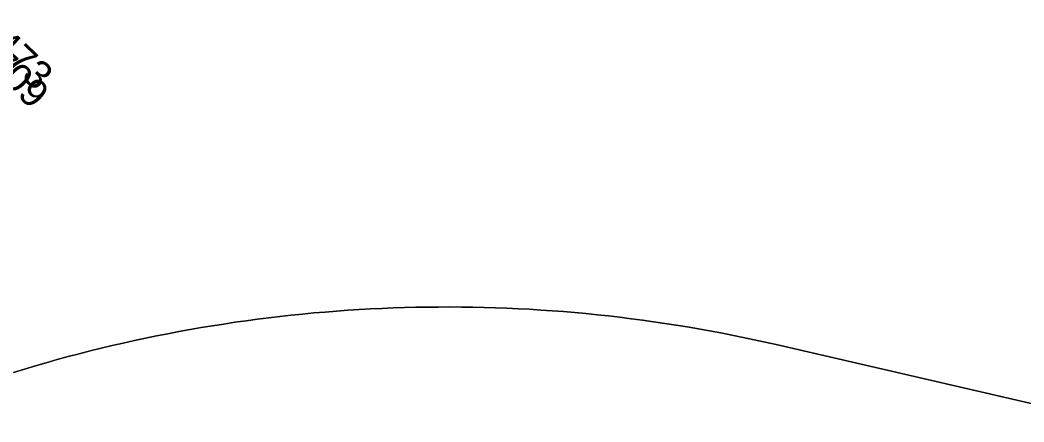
# Model space of a CAD drawing. Header units: metres. Extents: x 302931 to 308644, y 6253878 to 6257414.
# Drawn here: x 307155 to 307244.5, y 6254784.5 to 6254820.4 of the extents above; entities that cross this region are included whole.
import ezdxf
from ezdxf.enums import TextEntityAlignment as Align

# ---------------------------------------------------------------- set-up
doc = ezdxf.new("R2010")
doc.units = ezdxf.units.M
doc.layers.get('0').update_dxf_attribs({"color": 6})
doc.layers.add('Cadastre Land Parcels_SP_EXT', color=9, linetype='Continuous', lineweight=5)
doc.layers.add('Equip_SP_SL_EXT', color=7, linetype='Continuous')
doc.layers.add('SupportsUG_SP_LV_SL_EXT', color=7, linetype='Continuous')
doc.styles.add('COLUMN_LABEL', font='arial.ttf')
doc.styles.add('iecARIAL', font='arial.ttf', dxfattribs={"height": 2})
doc.styles.add('POLE_LABEL', font='arial.ttf')
doc.styles.get("Standard").update_dxf_attribs({"font": 'arial.ttf'})

# ---------------------------------------------------------------- blocks, each defined once
blk = doc.blocks.new('COLUMN_EXT')
blk.add_hatch(color=256).paths.add_polyline_path([(-1.485, 1.485), (-1.485, -1.485), (1.485, -1.485), (1.485, 1.485)])
blk.add_lwpolyline([(-1.485, -1.485), (1.485, -1.485), (1.485, 1.485), (-1.485, 1.485)], close=True)
for tag, height, style, flags, p in [('ASSET_NUM', 2.5, 'COLUMN_LABEL', 8, (2, 2)), ('STRUCTURE_PLANT_NUMBER', 0.2, 'POLE_LABEL', 9, (1.813, 0.031)), ('STREET_CODE', 0.2, 'COLUMN_LABEL', 9, (1.813, -0.2))]:
    blk.add_attdef(tag, text='', height=height, dxfattribs=dict(style=style, flags=flags)).set_placement(p, align=Align.MIDDLE_LEFT)
at = {"flags": 9}
for tag, p in [('OWNED_BY', (1.813, -0.6)), ('STATE', (1.813, -0.8)), ('COLUMN_TYPE', (1.813, -0.4)), ('STREETNAME', (1.813, -1.6)), ('SUBURB', (1.813, -1.8)), ('USAGE', (1.813, -1)), ('LEGEND', (1.813, -1.2)), ('LOCATION', (1.813, -1.4)), ('NOTES', (1.813, -2))]:
    blk.add_attdef(tag, text='', height=0.2, dxfattribs=at).set_placement(p, align=Align.MIDDLE_LEFT)
at = {"flags": 1}
blk.add_attdef('Z', (1.813, -2.351), '', height=0.2, dxfattribs=at)
blk = doc.blocks.new('SL_LANTERN_EXT')
at = {"lineweight": 40}
for p, q in [((0, 1.968), (0, 6.468)), ((-1.459, 5.676), (-1.061, 5.278)), ((1.458, 5.676), (1.06, 5.278)), ((-2.25, 4.218), (2.25, 4.218)), ((-1.459, 2.759), (-1.061, 3.157)), ((0, 0), (0, 2.721)), ((1.458, 2.759), (1.06, 3.157))]:
    blk.add_line(p, q, dxfattribs=at)
blk.add_circle((0, 4.218), 1.5, dxfattribs=at)
at = {"style": 'iecARIAL', "flags": 8}
blk.add_attdef('ASSET_NUM', (1.5, 1.5), '', height=2.5, dxfattribs=at)
for tag, p, height, flags in [('CONSTRUCTED_VOLTAGE', (0.981, -0.653), 0.2, 9), ('CONTROL_TYPE', (0.981, -0.853), 0.2, 9), ('LANTERN_PURPOSE', (0.981, -1.053), 0.2, 9), ('LNUMBER', (2.181, -3.253), 2.5, 8), ('OPERATING_VOLTAGE', (0.981, -1.653), 0.2, 9), ('ORIENTATION', (0.981, -1.853), 0.2, 9), ('LANTERN_TYPE', (0.981, -1.253), 0.2, 9), ('NO_PHASES', (0.981, -1.453), 0.2, 9), ('OWNED_BY', (0.981, -2.053), 0.2, 9), ('STATE', (0.981, -2.253), 0.2, 9), ('CEXIST', (0.981, -2.653), 0.2, 9), ('CNEW', (0.981, -2.853), 0.2, 9), ('USAGE', (0.981, -2.453), 0.2, 9), ('CNUMBER', (0.981, -3.053), 0.2, 9), ('CREMOVE', (0.981, -3.253), 0.2, 9), ('CREPLACE', (0.981, -3.453), 0.2, 9), ('LKINGHEIGHT', (0.981, -3.653), 0.2, 9), ('LBRACKET', (0.981, -3.853), 0.2, 9), ('LBRACKETVOCAB', (0.981, -4.053), 0.2, 9), ('LCATEGORY', (0.981, -4.253), 0.2, 9), ('LCHARGE1', (0.981, -4.453), 0.2, 9), ('LCHARGE1PERCENT', (0.981, -4.653), 0.2, 9), ('LCHARGE2', (0.981, -4.853), 0.2, 9), ('LCHARGE2PERCENT', (0.981, -5.053), 0.2, 9), ('LCHARGE3', (0.981, -5.253), 0.2, 9), ('LCHARGE3PERCENT', (0.981, -5.453), 0.2, 9), ('LEXIST', (0.981, -5.653), 0.2, 9), ('LLAMP', (0.981, -5.853), 0.2, 9), ('LLAMPVOCAB', (0.981, -6.053), 0.2, 9), ('LMAST', (0.981, -6.253), 0.2, 9), ('LMASTVOCAB', (0.981, -6.453), 0.2, 9), ('LNEW', (0.981, -6.653), 0.2, 9), ('LANTNUMBER', (0.981, -6.853), 0.2, 9), ('LOUTREACH', (0.981, -7.253), 0.2, 9), ('LOUTREACHVOCAB', (0.981, -7.453), 0.2, 9), ('LRATECODE', (0.981, -7.653), 0.2, 9), ('LREMOVE', (0.981, -7.853), 0.2, 9), ('LREPLACE', (0.981, -8.053), 0.2, 9), ('LTYPE', (0.981, -8.253), 0.2, 9), ('LTYPEVOCAB', (0.981, -8.453), 0.2, 9), ('LEGEND', (0.981, -8.653), 0.2, 9), ('LOCATION', (0.981, -8.853), 0.2, 9), ('NOTES', (0.981, -9.053), 0.2, 9), ('STREETNAME', (0.981, -9.253), 0.2, 9), ('SUBURB', (0.981, -9.453), 0.2, 1)]:
    blk.add_attdef(tag, p, '', height=height, dxfattribs=dict(flags=flags))

msp = doc.modelspace()

# ---------------------------------------------------------------- linework, layer by layer
at = {"layer": 'Cadastre Land Parcels_SP_EXT', "linetype": 'Continuous'}
for points in [[(307252.216, 6254784.488), (307222.421, 6254791.389), (307221.435, 6254791.613), (307220.446, 6254791.83), (307219.456, 6254792.039), (307218.464, 6254792.242), (307217.472, 6254792.434), (307216.477, 6254792.62), (307215.481, 6254792.799), (307214.484, 6254792.97), (307213.485, 6254793.132), (307212.485, 6254793.287), (307211.483, 6254793.434), (307210.481, 6254793.575), (307209.478, 6254793.706), (307208.474, 6254793.83), (307207.468, 6254793.946), (307206.461, 6254794.054), (307205.454, 6254794.155), (307204.446, 6254794.247), (307203.438, 6254794.332), (307202.428, 6254794.409), (307201.419, 6254794.478), (307200.407, 6254794.54), (307199.397, 6254794.593), (307198.385, 6254794.639), (307197.373, 6254794.677), (307196.361, 6254794.707), (307195.349, 6254794.728), (307194.337, 6254794.744), (307193.324, 6254794.749), (307192.311, 6254794.747), (307191.299, 6254794.739), (307190.287, 6254794.721), (307189.275, 6254794.696), (307188.262, 6254794.663), (307187.25, 6254794.623), (307186.238, 6254794.574), (307185.228, 6254794.517), (307184.216, 6254794.453), (307183.207, 6254794.381), (307182.197, 6254794.301), (307181.188, 6254794.214), (307180.179, 6254794.118), (307179.172, 6254794.014), (307178.165, 6254793.903), (307177.159, 6254793.784), (307176.154, 6254793.657), (307175.15, 6254793.522), (307174.148, 6254793.38), (307173.146, 6254793.229), (307172.146, 6254793.072), (307171.146, 6254792.905), (307170.148, 6254792.733), (307169.151, 6254792.552), (307168.157, 6254792.362), (307167.163, 6254792.165), (307166.17, 6254791.961), (307165.18, 6254791.748), (307164.19, 6254791.53), (307163.204, 6254791.302), (307162.218, 6254791.067), (307161.235, 6254790.824), (307160.253, 6254790.574), (307159.274, 6254790.316), (307158.296, 6254790.05), (307157.32, 6254789.778), (307156.347, 6254789.498), (307155.376, 6254789.209), (307154.407, 6254788.913)], [(307154.407, 6254788.913), (307155.376, 6254789.209), (307156.347, 6254789.498), (307157.32, 6254789.778), (307158.296, 6254790.05), (307159.274, 6254790.316), (307160.253, 6254790.574), (307161.235, 6254790.824), (307162.218, 6254791.067), (307163.204, 6254791.302), (307164.19, 6254791.53), (307165.18, 6254791.748), (307166.17, 6254791.961), (307167.163, 6254792.165), (307168.157, 6254792.362), (307169.151, 6254792.552), (307170.148, 6254792.733), (307171.146, 6254792.905), (307172.146, 6254793.072), (307173.146, 6254793.229), (307174.148, 6254793.38), (307175.15, 6254793.522), (307176.154, 6254793.657), (307177.159, 6254793.784), (307178.165, 6254793.903), (307179.172, 6254794.014), (307180.179, 6254794.118), (307181.188, 6254794.214), (307182.197, 6254794.301), (307183.207, 6254794.381), (307184.216, 6254794.453), (307185.228, 6254794.517), (307186.238, 6254794.574), (307187.25, 6254794.623), (307188.262, 6254794.663), (307189.275, 6254794.696), (307190.287, 6254794.721), (307191.299, 6254794.739), (307192.311, 6254794.747), (307193.324, 6254794.749), (307194.337, 6254794.744), (307195.349, 6254794.728), (307196.361, 6254794.707), (307197.373, 6254794.677), (307198.385, 6254794.639), (307199.397, 6254794.593), (307200.407, 6254794.54), (307201.419, 6254794.478), (307202.428, 6254794.409), (307203.438, 6254794.332), (307204.446, 6254794.247), (307205.454, 6254794.155), (307206.461, 6254794.054), (307207.468, 6254793.946), (307208.474, 6254793.83), (307209.478, 6254793.706), (307210.481, 6254793.575), (307211.483, 6254793.434), (307212.485, 6254793.287), (307213.485, 6254793.132), (307214.484, 6254792.97), (307215.481, 6254792.799), (307216.477, 6254792.62), (307217.472, 6254792.434), (307218.464, 6254792.242), (307219.456, 6254792.039), (307220.446, 6254791.83), (307221.435, 6254791.613), (307222.421, 6254791.389), (307252.216, 6254784.488)]]:
    msp.add_lwpolyline(points, dxfattribs=at)

# ---------------------------------------------------------------- block references
at = {"layer": 'Equip_SP_SL_EXT'}
ref = msp.add_blockref('SL_LANTERN_EXT', (307147.412, 6254821.446), dxfattribs=at)
ref.add_attrib('ASSET_NUM', '225473', dxfattribs={"layer": '0', "height": 2.5, "rotation": 315.92395, "style": 'iecARIAL'}).set_placement((307148.912, 6254822.946), align=Align.MIDDLE_LEFT)
at = {"layer": 'SupportsUG_SP_LV_SL_EXT'}
ref = msp.add_blockref('COLUMN_EXT', (307147.412, 6254821.446), dxfattribs=dict(at, rotation=225.9239484394803))
ref.add_attrib('ASSET_NUM', '804709', dxfattribs={"layer": '0', "height": 2.5, "rotation": 315.92395, "style": 'COLUMN_LABEL'}).set_placement((307149.412, 6254822.196), align=Align.TOP_LEFT)

doc.saveas('drawing.dxf')
